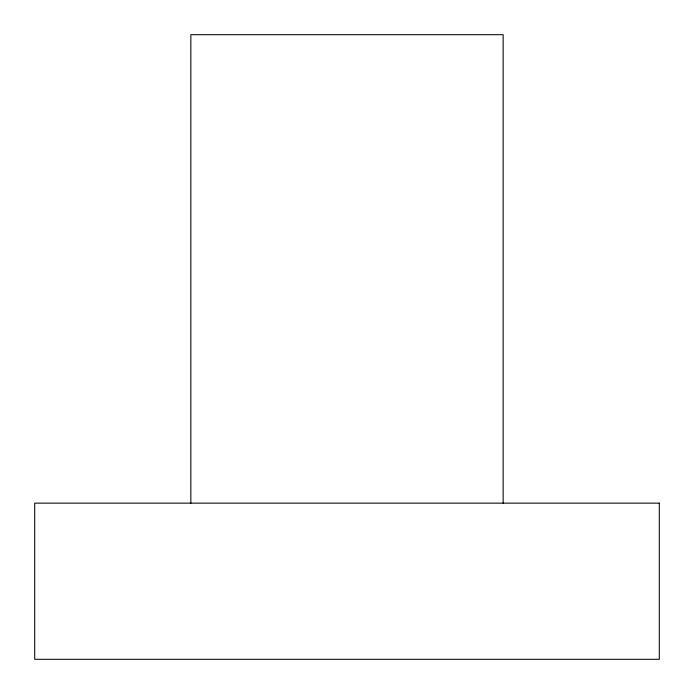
<?xml version="1.0" encoding="UTF-8"?>
<svg xmlns="http://www.w3.org/2000/svg" width="694" height="694" viewBox="0 0 694 694"><rect width="100%" height="100%" fill="white"/><g stroke="black" fill="none" stroke-linecap="round" stroke-linejoin="round"><path stroke-width="1.04" d="M503.15 503.15L503.15 34.7L190.85 34.7L190.85 503.15M659.3 503.15L34.7 503.15L34.7 659.3L659.3 659.3L659.3 503.15"/></g></svg>
